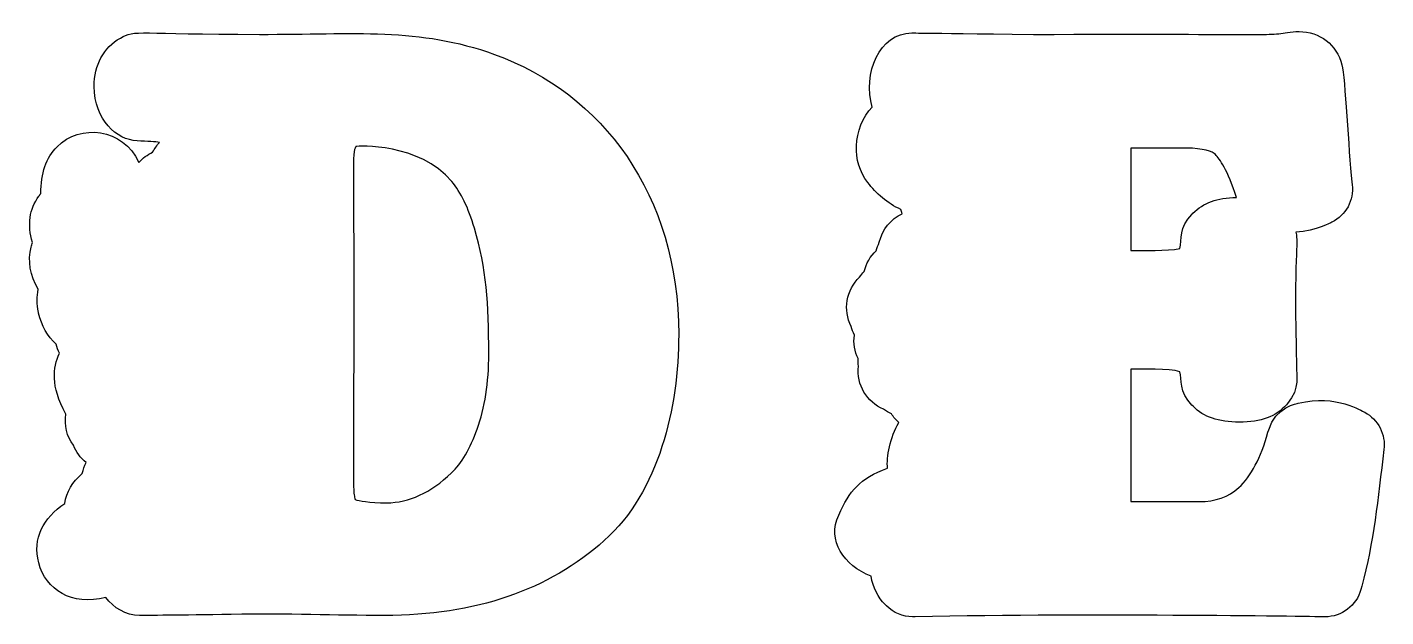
# Model space of a CAD drawing. Header units: millimetres. Extents: x -471 to 1551, y -2688 to 316.
# Drawn here: x 31.4 to 323.3, y 180.3 to 307 of the extents above; entities that cross this region are included whole.
import ezdxf

# ---------------------------------------------------------------- set-up
doc = ezdxf.new("R2010")
doc.units = ezdxf.units.MM
doc.header["$MEASUREMENT"] = 0
doc.layers.add('Layer 1', color=7, linetype='Continuous')

msp = doc.modelspace()

# ---------------------------------------------------------------- linework, layer by layer
at = {"layer": 'Layer 1', "color": 250}
for points, knots in [([(131.7823, 301.119), (115.6011, 306.9612), (101.9079, 305.4131), (81.2852, 305.4131), (81.2852, 305.4131), (54.9862, 305.4131), (54.5991, 306.5189), (51.4108, 304.6206), (51.4108, 304.6206), (47.7801, 302.5749), (45.7713, 298.889), (45.7713, 294.2079), (45.7713, 294.2079), (45.7713, 287.0388), (50.6367, 282.7447), (55.0045, 282.5236), (55.0045, 282.5236), (57.2897, 282.4129), (58.93, 282.3761), (59.7962, 282.1918), (59.7962, 282.1918), (59.2617, 281.5836), (58.7641, 280.8833), (58.3403, 280.1277), (58.3403, 280.1277), (57.2345, 279.5748), (56.2209, 278.8192), (55.3916, 277.9162), (55.3916, 277.9162), (51.9636, 285.3249), (42.7489, 286.2832), (37.7913, 281.2703), (37.7913, 281.2703), (35.4876, 278.9482), (34.3265, 275.5571), (34.2897, 271.1709), (34.2897, 271.1709), (34.1607, 271.005), (34.0317, 270.8391), (33.9027, 270.6733), (33.9027, 270.6733), (31.8386, 267.8719), (31.3778, 264.5178), (32.5389, 260.6844), (32.5389, 260.6844), (32.4283, 260.3711), (32.3362, 260.0578), (32.244, 259.7261), (32.244, 259.7261), (31.47, 256.6853), (31.986, 253.6259), (33.7737, 250.6403), (33.7737, 250.6403), (33.4235, 249.1107), (33.4419, 247.452), (33.8105, 245.6827), (33.8105, 245.6827), (33.829, 245.609), (33.8474, 245.5353), (33.8474, 245.4984), (33.8474, 245.4984), (34.474, 242.7893), (35.7456, 240.5593), (37.6255, 238.8269), (37.6255, 238.8269), (37.7913, 238.1819), (38.0125, 237.5368), (38.2889, 236.8918), (38.2889, 236.8918), (36.9251, 233.685), (36.3538, 229.9992), (39.708, 223.8252), (39.708, 223.8252), (39.3025, 221.4478), (39.8739, 219.052), (41.3114, 217.1169), (41.3114, 217.1169), (41.9012, 215.6241), (42.841, 214.3708), (44.0206, 213.4125), (44.0206, 213.4125), (43.6704, 212.6754), (43.4124, 211.8829), (43.2281, 211.072), (43.2281, 211.072), (41.0902, 209.2843), (39.8186, 207.1096), (39.45, 204.6216), (39.45, 204.6216), (34.8426, 201.4702), (32.4652, 197.2129), (33.8658, 191.8499), (33.8658, 191.8499), (35.3586, 186.1736), (40.9612, 182.5061), (48.2778, 184.4228), (48.2778, 184.4228), (49.9548, 182.2297), (52.5165, 180.5526), (55.5206, 180.5526), (55.5206, 180.5526), (56.7, 180.571), (64.3483, 180.6079), (75.1849, 180.7922), (75.1849, 180.7922), (87.6249, 181.0133), (97.5031, 180.5526), (108.1739, 180.5526), (108.1739, 180.5526), (127.6355, 180.5526), (143.5403, 185.9893), (155.3906, 196.6784), (155.3906, 196.6784), (167.1118, 207.0359), (171.3874, 225.3365), (171.3874, 240.9095), (171.3874, 240.9095), (171.4059, 270.9497), (154.9482, 292.7704), (131.7823, 301.119)], [0, 0, 0, 0, 0.03225806, 0.03225806, 0.03225806, 0.03225806, 0.06451613, 0.06451613, 0.06451613, 0.06451613, 0.09677419, 0.09677419, 0.09677419, 0.09677419, 0.12903226, 0.12903226, 0.12903226, 0.12903226, 0.16129032, 0.16129032, 0.16129032, 0.16129032, 0.19354839, 0.19354839, 0.19354839, 0.19354839, 0.22580645, 0.22580645, 0.22580645, 0.22580645, 0.25806452, 0.25806452, 0.25806452, 0.25806452, 0.29032258, 0.29032258, 0.29032258, 0.29032258, 0.32258065, 0.32258065, 0.32258065, 0.32258065, 0.35483871, 0.35483871, 0.35483871, 0.35483871, 0.38709677, 0.38709677, 0.38709677, 0.38709677, 0.41935484, 0.41935484, 0.41935484, 0.41935484, 0.4516129, 0.4516129, 0.4516129, 0.4516129, 0.48387097, 0.48387097, 0.48387097, 0.48387097, 0.51612903, 0.51612903, 0.51612903, 0.51612903, 0.5483871, 0.5483871, 0.5483871, 0.5483871, 0.58064516, 0.58064516, 0.58064516, 0.58064516, 0.61290323, 0.61290323, 0.61290323, 0.61290323, 0.64516129, 0.64516129, 0.64516129, 0.64516129, 0.67741935, 0.67741935, 0.67741935, 0.67741935, 0.70967742, 0.70967742, 0.70967742, 0.70967742, 0.74193548, 0.74193548, 0.74193548, 0.74193548, 0.77419355, 0.77419355, 0.77419355, 0.77419355, 0.80645161, 0.80645161, 0.80645161, 0.80645161, 0.83870968, 0.83870968, 0.83870968, 0.83870968, 0.87096774, 0.87096774, 0.87096774, 0.87096774, 0.90322581, 0.90322581, 0.90322581, 0.90322581, 0.93548387, 0.93548387, 0.93548387, 0.93548387, 1, 1, 1, 1]), ([(318.8001, 224.225), (318.1366, 224.483), (312.8657, 228.1505), (304.5171, 226.1601), (304.5171, 226.1601), (304.4434, 226.1233), (299.5411, 225.4045), (298.1589, 220.4286), (298.1589, 220.4286), (298.1589, 220.4286), (298.0115, 219.9126), (298.0115, 219.9126), (298.0115, 219.9126), (296.4818, 214.439), (294.3624, 210.4582), (291.7454, 208.0439), (291.7454, 208.0439), (289.5523, 206.035), (286.6773, 205.0214), (283.2125, 205.0214), (283.2125, 205.0214), (283.2125, 205.0214), (268.561, 205.0215), (268.561, 205.0215), (268.561, 205.0215), (268.561, 205.0215), (268.561, 233.4767), (268.561, 233.4767), (268.561, 233.4767), (270.7172, 233.4767), (276.8359, 233.6794), (279.0843, 232.9423), (279.0843, 232.9423), (279.5266, 231.3389), (278.8631, 228.556), (281.646, 225.7731), (281.646, 225.7731), (281.646, 225.7731), (281.904, 225.5151), (281.904, 225.5151), (281.904, 225.5151), (284.263, 223.1561), (287.3223, 222.1056), (291.8375, 222.1056), (291.8375, 222.1056), (296.5739, 222.1056), (299.7069, 223.2667), (301.9922, 225.8468), (301.9922, 225.8468), (301.9922, 225.8468), (302.2318, 226.1233), (302.2318, 226.1233), (302.2318, 226.1233), (304.9778, 229.2379), (304.0379, 232.6289), (304.1485, 233.79), (304.1485, 233.79), (303.4482, 259.0202), (304.683, 260.0522), (304.001, 262.8904), (304.001, 262.8904), (308.4426, 263.1852), (311.4835, 264.9544), (311.7415, 265.0651), (311.7415, 265.0651), (314.7455, 266.5394), (316.5147, 269.783), (316.1277, 273.1003), (316.1277, 273.1003), (316.1277, 273.1003), (316.054, 273.7453), (316.054, 273.7453), (316.054, 273.7453), (315.28, 280.5643), (314.5981, 296.1926), (313.8978, 298.8649), (313.8978, 298.8649), (312.8289, 303.2511), (309.0877, 306.0155), (304.683, 306.0155), (304.683, 306.0155), (303.7799, 306.0155), (302.9874, 305.9049), (302.2318, 305.7944), (302.2318, 305.7944), (296.7398, 305.0019), (296.7398, 305.6285), (247.6065, 305.3889), (247.6065, 305.3889), (221.5655, 305.7207), (221.5286, 305.7207), (221.5102, 305.7207), (221.5102, 305.7207), (214.3964, 305.7207), (210.95, 296.9666), (212.9588, 289.7791), (212.9588, 289.7791), (210.8763, 287.844), (209.6783, 284.3423), (209.5678, 281.4857), (209.5678, 281.4857), (209.4572, 278.5922), (210.2866, 275.92), (212.019, 273.5794), (212.019, 273.5794), (213.7145, 271.2573), (216.3499, 269.0826), (219.0959, 267.7925), (219.0959, 267.7925), (219.2065, 267.4977), (219.3171, 267.1844), (219.4092, 266.8895), (219.4092, 266.8895), (216.9581, 265.7284), (215.1336, 263.5168), (214.4885, 260.734), (214.4885, 260.734), (214.2121, 260.1442), (213.9909, 259.536), (213.8435, 258.9094), (213.8435, 258.9094), (212.5534, 257.7299), (211.6504, 256.2003), (211.245, 254.4863), (211.245, 254.4863), (210.8763, 254.0993), (210.563, 253.6938), (210.2682, 253.2515), (210.2682, 253.2515), (207.3932, 250.4871), (206.6375, 246.2114), (208.4621, 242.6361), (208.4621, 242.6361), (208.6279, 242.0095), (208.8491, 241.4013), (209.1256, 240.8115), (209.1256, 240.8115), (208.8859, 239.0791), (209.1624, 237.3099), (209.9549, 235.7434), (209.9549, 235.7434), (209.918, 235.209), (209.9364, 234.6745), (209.9917, 234.14), (209.9917, 234.14), (209.5494, 230.0671), (211.8347, 226.3996), (215.4101, 224.87), (215.4101, 224.87), (215.9445, 224.483), (216.4974, 224.1512), (217.1056, 223.8932), (217.1056, 223.8932), (217.5479, 223.1929), (218.1008, 222.5478), (218.709, 221.995), (218.709, 221.995), (216.7739, 218.9173), (215.9814, 214.4757), (216.2578, 212.2088), (216.2578, 212.2088), (210.2129, 209.942), (208.1119, 207.3987), (205.7898, 202.1462), (205.7898, 202.1462), (203.1728, 196.7648), (206.8772, 191.1806), (212.7193, 189.0244), (212.7193, 189.0244), (213.1801, 186.5364), (214.2121, 184.4354), (215.7418, 182.9057), (215.7418, 182.9057), (215.7418, 182.9057), (216.0183, 182.6293), (216.0183, 182.6293), (216.0183, 182.6293), (217.5295, 181.118), (219.5199, 180.2887), (221.6578, 180.2887), (221.6578, 180.2887), (221.6578, 180.2887), (222.2107, 180.2887), (222.2107, 180.2887), (222.2107, 180.2887), (261.1893, 181.0628), (310.2673, 180.2703), (310.2858, 180.2703), (310.2858, 180.2703), (313.8611, 180.2703), (317.031, 182.6845), (317.9709, 186.1309), (317.9709, 186.1309), (317.9709, 186.1309), (318.1552, 186.8312), (318.1552, 186.8312), (318.1552, 186.8312), (320.7354, 196.2672), (321.6015, 205.5557), (322.9284, 216.1896), (322.9284, 216.1896), (323.3338, 219.4518), (321.6751, 222.677), (318.8001, 224.225)], [0, 0, 0, 0, 0.01923077, 0.01923077, 0.01923077, 0.01923077, 0.03846154, 0.03846154, 0.03846154, 0.03846154, 0.05769231, 0.05769231, 0.05769231, 0.05769231, 0.07692308, 0.07692308, 0.07692308, 0.07692308, 0.09615385, 0.09615385, 0.09615385, 0.09615385, 0.11538462, 0.11538462, 0.11538462, 0.11538462, 0.13461538, 0.13461538, 0.13461538, 0.13461538, 0.15384615, 0.15384615, 0.15384615, 0.15384615, 0.17307692, 0.17307692, 0.17307692, 0.17307692, 0.19230769, 0.19230769, 0.19230769, 0.19230769, 0.21153846, 0.21153846, 0.21153846, 0.21153846, 0.23076923, 0.23076923, 0.23076923, 0.23076923, 0.25, 0.25, 0.25, 0.25, 0.26923077, 0.26923077, 0.26923077, 0.26923077, 0.28846154, 0.28846154, 0.28846154, 0.28846154, 0.30769231, 0.30769231, 0.30769231, 0.30769231, 0.32692308, 0.32692308, 0.32692308, 0.32692308, 0.34615385, 0.34615385, 0.34615385, 0.34615385, 0.36538462, 0.36538462, 0.36538462, 0.36538462, 0.38461538, 0.38461538, 0.38461538, 0.38461538, 0.40384615, 0.40384615, 0.40384615, 0.40384615, 0.42307692, 0.42307692, 0.42307692, 0.42307692, 0.44230769, 0.44230769, 0.44230769, 0.44230769, 0.46153846, 0.46153846, 0.46153846, 0.46153846, 0.48076923, 0.48076923, 0.48076923, 0.48076923, 0.5, 0.5, 0.5, 0.5, 0.51923077, 0.51923077, 0.51923077, 0.51923077, 0.53846154, 0.53846154, 0.53846154, 0.53846154, 0.55769231, 0.55769231, 0.55769231, 0.55769231, 0.57692308, 0.57692308, 0.57692308, 0.57692308, 0.59615385, 0.59615385, 0.59615385, 0.59615385, 0.61538462, 0.61538462, 0.61538462, 0.61538462, 0.63461538, 0.63461538, 0.63461538, 0.63461538, 0.65384615, 0.65384615, 0.65384615, 0.65384615, 0.67307692, 0.67307692, 0.67307692, 0.67307692, 0.69230769, 0.69230769, 0.69230769, 0.69230769, 0.71153846, 0.71153846, 0.71153846, 0.71153846, 0.73076923, 0.73076923, 0.73076923, 0.73076923, 0.75, 0.75, 0.75, 0.75, 0.76923077, 0.76923077, 0.76923077, 0.76923077, 0.78846154, 0.78846154, 0.78846154, 0.78846154, 0.80769231, 0.80769231, 0.80769231, 0.80769231, 0.82692308, 0.82692308, 0.82692308, 0.82692308, 0.84615385, 0.84615385, 0.84615385, 0.84615385, 0.86538462, 0.86538462, 0.86538462, 0.86538462, 0.88461538, 0.88461538, 0.88461538, 0.88461538, 0.90384615, 0.90384615, 0.90384615, 0.90384615, 0.92307692, 0.92307692, 0.92307692, 0.92307692, 0.94230769, 0.94230769, 0.94230769, 0.94230769, 0.96153846, 0.96153846, 0.96153846, 0.96153846, 1, 1, 1, 1]), ([(101.5024, 277.6028), (101.5024, 280.8096), (101.9815, 281.2888), (102, 281.3072), (102, 281.3072), (102.387, 281.5099), (115.7301, 282.0628), (122.6043, 273.8247), (122.6043, 273.8247), (124.5947, 271.4473), (126.1796, 268.1669), (127.4882, 263.7621), (127.4882, 263.7621), (130.0867, 254.9896), (130.5659, 247.7837), (130.5659, 236.7444), (130.5659, 236.7444), (130.5659, 230.5705), (129.7366, 225.1521), (128.0963, 220.6185), (128.0963, 220.6185), (126.5667, 216.4166), (124.7053, 213.2282), (122.549, 211.1825), (122.549, 211.1825), (118.089, 206.9253), (113.4263, 204.769), (108.653, 204.769), (108.653, 204.769), (104.746, 204.769), (102.7187, 205.1929), (101.8525, 205.4693), (101.8525, 205.4693), (101.1522, 208.1048), (101.7052, 208.8789), (101.5024, 277.6028)], [0, 0, 0, 0, 0.1, 0.1, 0.1, 0.1, 0.2, 0.2, 0.2, 0.2, 0.3, 0.3, 0.3, 0.3, 0.4, 0.4, 0.4, 0.4, 0.5, 0.5, 0.5, 0.5, 0.6, 0.6, 0.6, 0.6, 0.7, 0.7, 0.7, 0.7, 0.8, 0.8, 0.8, 0.8, 1, 1, 1, 1]), ([(291.2478, 270.3912), (287.0459, 270.2991), (284.1524, 269.2486), (281.8856, 266.9818), (281.8856, 266.9818), (281.8856, 266.9818), (281.6276, 266.7238), (281.6276, 266.7238), (281.6276, 266.7238), (278.9553, 264.0514), (279.4345, 261.287), (279.1027, 259.3888), (279.1027, 259.3888), (276.2462, 258.8912), (271.2517, 258.9465), (268.5241, 258.9649), (268.5241, 258.9649), (268.5241, 258.9649), (268.5241, 280.9699), (268.5241, 280.9699), (268.5241, 280.9699), (268.5241, 280.9699), (280.5034, 280.9698), (280.5034, 280.9698), (280.5034, 280.9698), (284.0972, 280.9698), (286.0691, 280.2511), (286.7326, 279.5876), (286.7326, 279.5876), (287.6172, 278.6845), (289.3311, 276.3071), (291.2478, 270.3912)], [0, 0, 0, 0, 0.11111111, 0.11111111, 0.11111111, 0.11111111, 0.22222222, 0.22222222, 0.22222222, 0.22222222, 0.33333333, 0.33333333, 0.33333333, 0.33333333, 0.44444444, 0.44444444, 0.44444444, 0.44444444, 0.55555556, 0.55555556, 0.55555556, 0.55555556, 0.66666667, 0.66666667, 0.66666667, 0.66666667, 0.77777778, 0.77777778, 0.77777778, 0.77777778, 1, 1, 1, 1])]:
    msp.add_open_spline(points, degree=3, knots=knots, dxfattribs=at)

doc.saveas('drawing.dxf')
